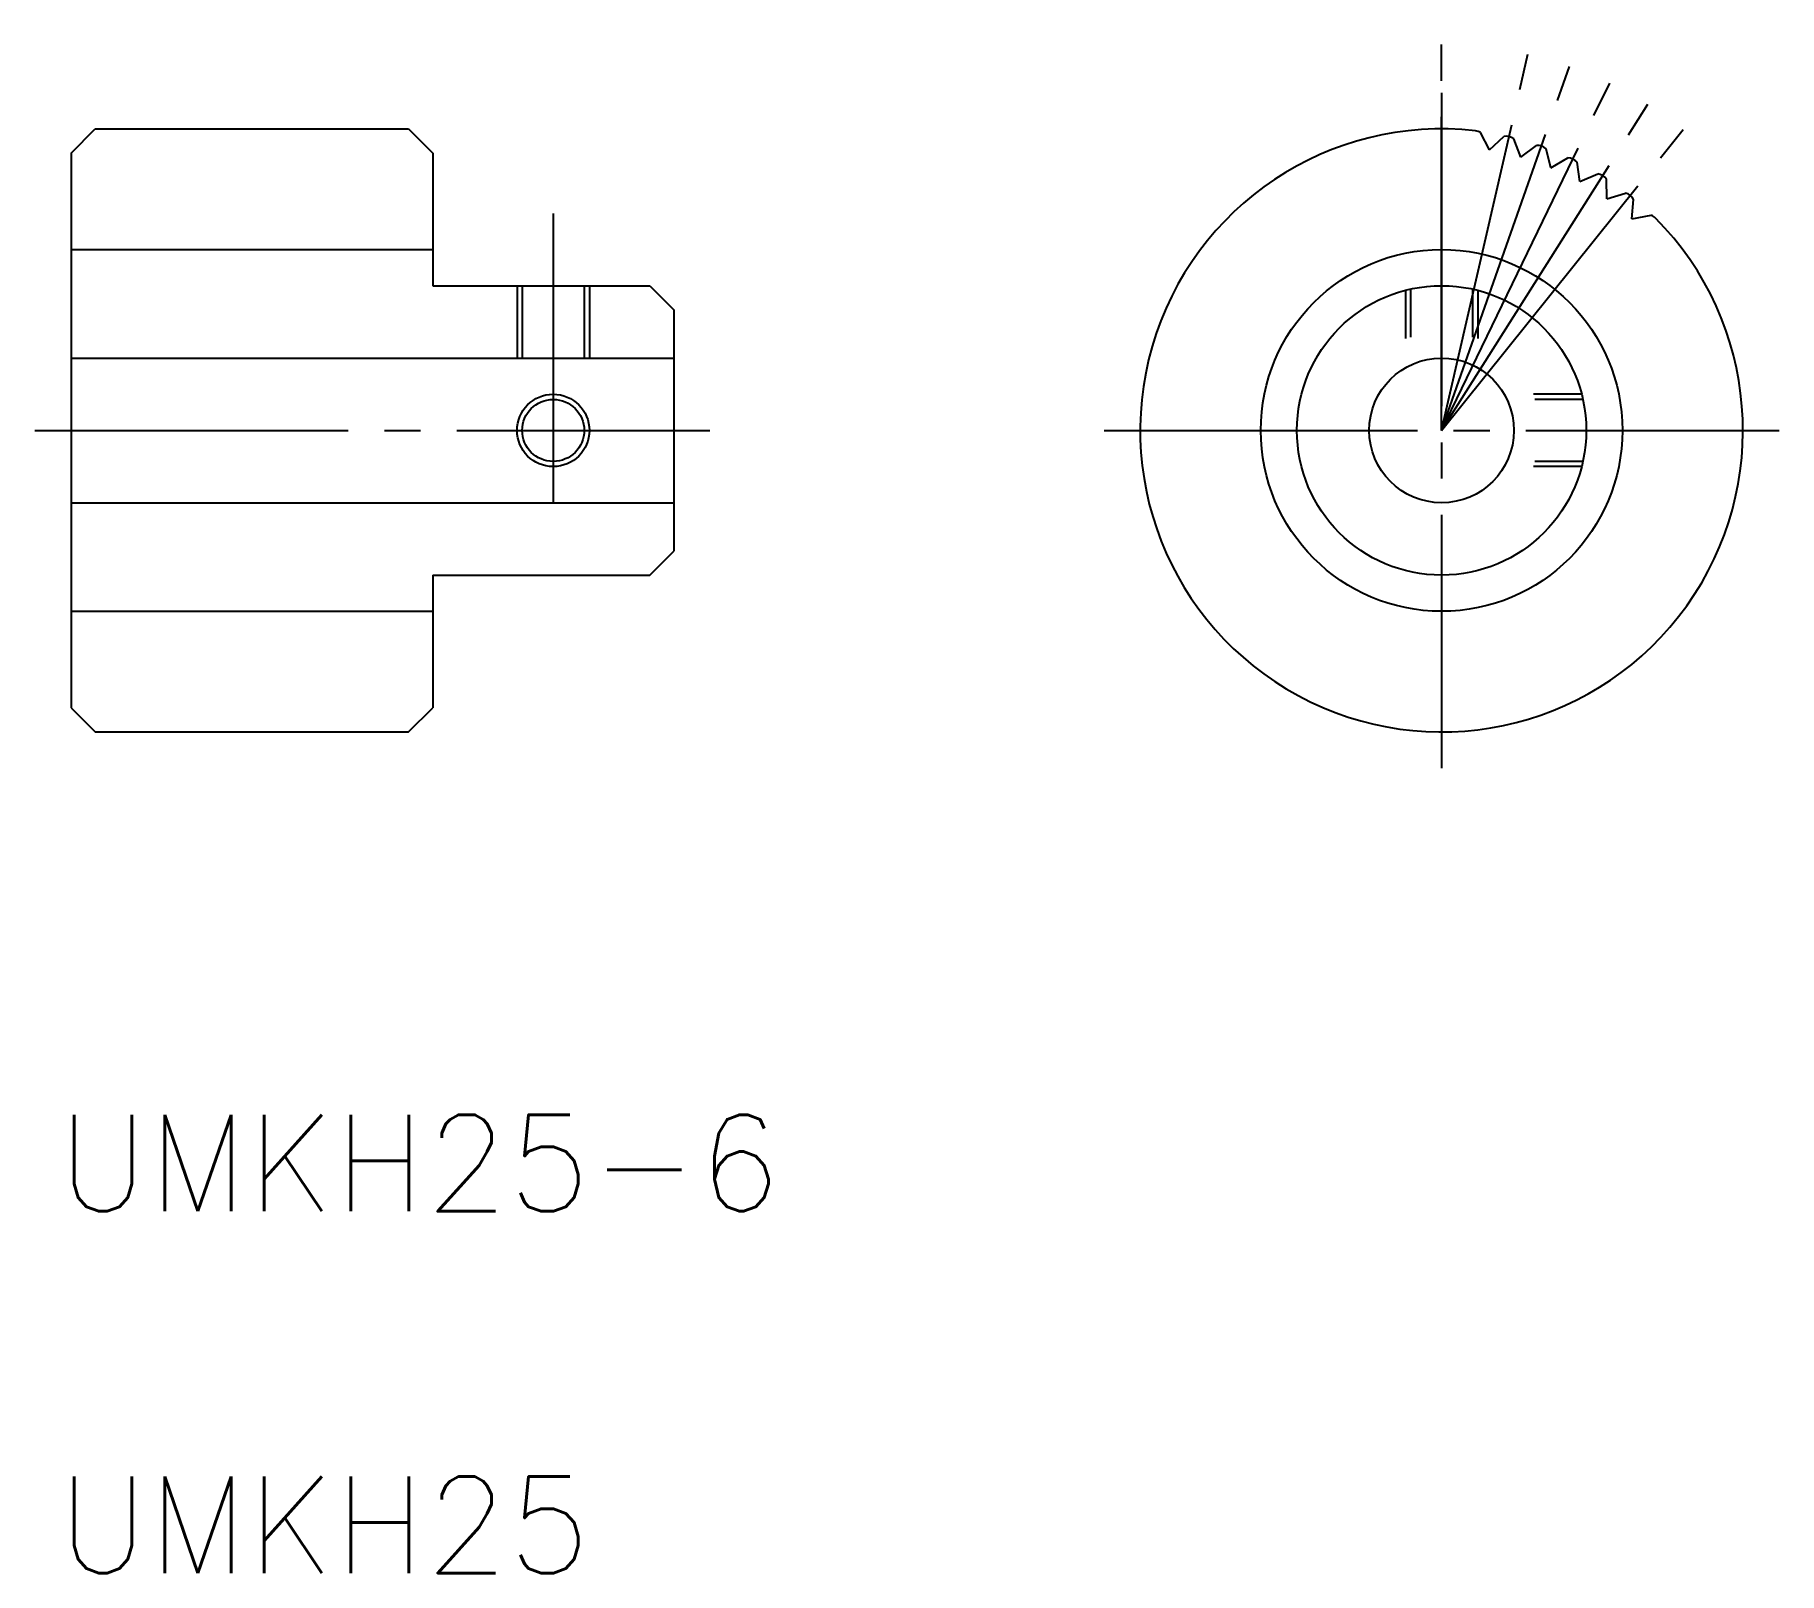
# Model space of a CAD drawing. Extents: x 106.8 to 179.1, y 22.8 to 86.5.
import ezdxf

# ---------------------------------------------------------------- set-up
doc = ezdxf.new("R2010")
doc.units = 0
doc.linetypes.add('CENTER', pattern=[17.5, 13, -1.5, 1.5, -1.5])
doc.linetypes.add('DASHED', pattern=[3.5, 2, -1.5])
doc.layers.get('0').update_dxf_attribs({"linetype": 'CONTINUOUS'})
doc.layers.add('CENTER', color=1, linetype='CENTER')
doc.styles.get("Standard").update_dxf_attribs({"font": 'txt.shx'})

msp = doc.modelspace()

# ---------------------------------------------------------------- linework, layer by layer
at = {"color": 7, "linetype": 'CONTINUOUS'}
for p, q in [((108.253, 81.638), (109.253, 82.638)), ((109.253, 82.638), (122.253, 82.638)), ((122.253, 82.638), (123.253, 81.638)), ((108.253, 81.638), (108.253, 58.638)), ((123.253, 81.638), (123.253, 76.138)), ((108.253, 77.638), (123.253, 77.638)), ((123.253, 76.138), (132.253, 76.138)), ((126.968, 76.138), (126.968, 73.138)), ((129.539, 76.138), (129.539, 73.138)), ((132.253, 76.138), (133.253, 75.138)), ((133.253, 75.138), (133.253, 65.138)), ((108.253, 73.138), (133.253, 73.138)), ((108.253, 67.138), (133.253, 67.138)), ((132.253, 64.138), (133.253, 65.138)), ((123.253, 64.138), (123.253, 58.638)), ((123.253, 64.138), (132.253, 64.138)), ((108.253, 62.638), (123.253, 62.638)), ((108.253, 58.638), (109.253, 57.638)), ((122.253, 57.638), (123.253, 58.638)), ((109.253, 57.638), (122.253, 57.638))]:
    msp.add_line(p, q, dxfattribs=at)
for p, q in [((167.087, 81.77), (166.712, 82.488)), ((167.087, 81.77), (167.678, 82.323)), ((168.383, 81.472), (168.092, 82.228)), ((168.383, 81.472), (169.033, 81.955)), ((169.638, 81.031), (169.433, 81.815)), ((169.638, 81.031), (170.338, 81.438)), ((170.835, 80.451), (170.72, 81.253)), ((170.835, 80.451), (171.576, 80.776)), ((171.959, 79.74), (171.935, 80.55)), ((171.959, 79.74), (172.732, 79.98)), ((172.996, 78.907), (173.063, 79.714)), ((172.996, 78.907), (173.792, 79.059))]:
    msp.add_line(p, q)
at = {"color": 3}
for p, q in [((126.753, 76.138), (126.753, 73.138)), ((129.753, 76.138), (129.753, 73.138))]:
    msp.add_line(p, q, dxfattribs=at)
at = {"color": 3, "linetype": 'DASHED'}
for p, q in [((163.814, 75.999), (163.814, 72.849)), ((166.385, 75.999), (166.385, 72.849)), ((163.6, 75.948), (163.6, 72.736)), ((166.6, 75.948), (166.6, 72.736)), ((170.909, 71.638), (167.698, 71.638)), ((170.961, 71.424), (167.811, 71.424)), ((170.961, 68.853), (167.811, 68.853)), ((170.909, 68.638), (167.698, 68.638))]:
    msp.add_line(p, q, dxfattribs=at)
at = {"color": 3, "linetype": 'CONTINUOUS'}
msp.add_circle((165.1, 70.138), 7.5, dxfattribs=at)
at = {"color": 7, "linetype": 'CONTINUOUS'}
for centre, radius in [((165.1, 70.138), 6), ((165.1, 70.138), 3), ((128.253, 70.138), 1.286)]:
    msp.add_circle(centre, radius, dxfattribs=at)
at = {"color": 3}
msp.add_circle((128.253, 70.138), 1.5, dxfattribs=at)
for centre, radius, start, end in [((165.1, 70.138), 12.5, 83.53846, 44.76923), ((166.45, 82.062), 0.5, 58.44543, 83.53846), ((167.784, 81.834), 0.5, 51.98389, 102.16995), ((169.083, 81.458), 0.5, 45.52236, 95.70841), ((170.331, 80.938), 0.5, 39.06082, 89.24687), ((171.514, 80.28), 0.5, 32.59928, 82.78534), ((172.614, 79.494), 0.5, 26.13774, 76.3238), ((173.619, 78.589), 0.5, 44.76923, 69.86226)]:
    msp.add_arc(centre, radius, start, end)
at = {"layer": 'CENTER', "color": 1, "linetype": 'CENTER'}
for p, q in [((165.1, 70.138), (165.1, 86.536)), ((165.1, 70.138), (168.767, 86.12)), ((165.1, 70.138), (170.542, 85.606)), ((165.1, 70.138), (172.249, 84.895)), ((165.1, 84.138), (165.1, 56.138)), ((165.1, 70.138), (173.864, 83.997)), ((165.1, 70.138), (175.368, 82.923)), ((128.253, 79.138), (128.253, 67.138)), ((106.753, 70.138), (134.753, 70.138)), ((151.1, 70.138), (179.1, 70.138))]:
    msp.add_line(p, q, dxfattribs=at)

# ---------------------------------------------------------------- texts
at = {"color": 7, "linetype": 'CONTINUOUS'}
for s, p in [('UMKH25-6', (107.69, 37.764)), ('UMKH25', (107.69, 22.764))]:
    msp.add_text(s, height=4, dxfattribs=at).set_placement(p)

doc.saveas('drawing.dxf')
